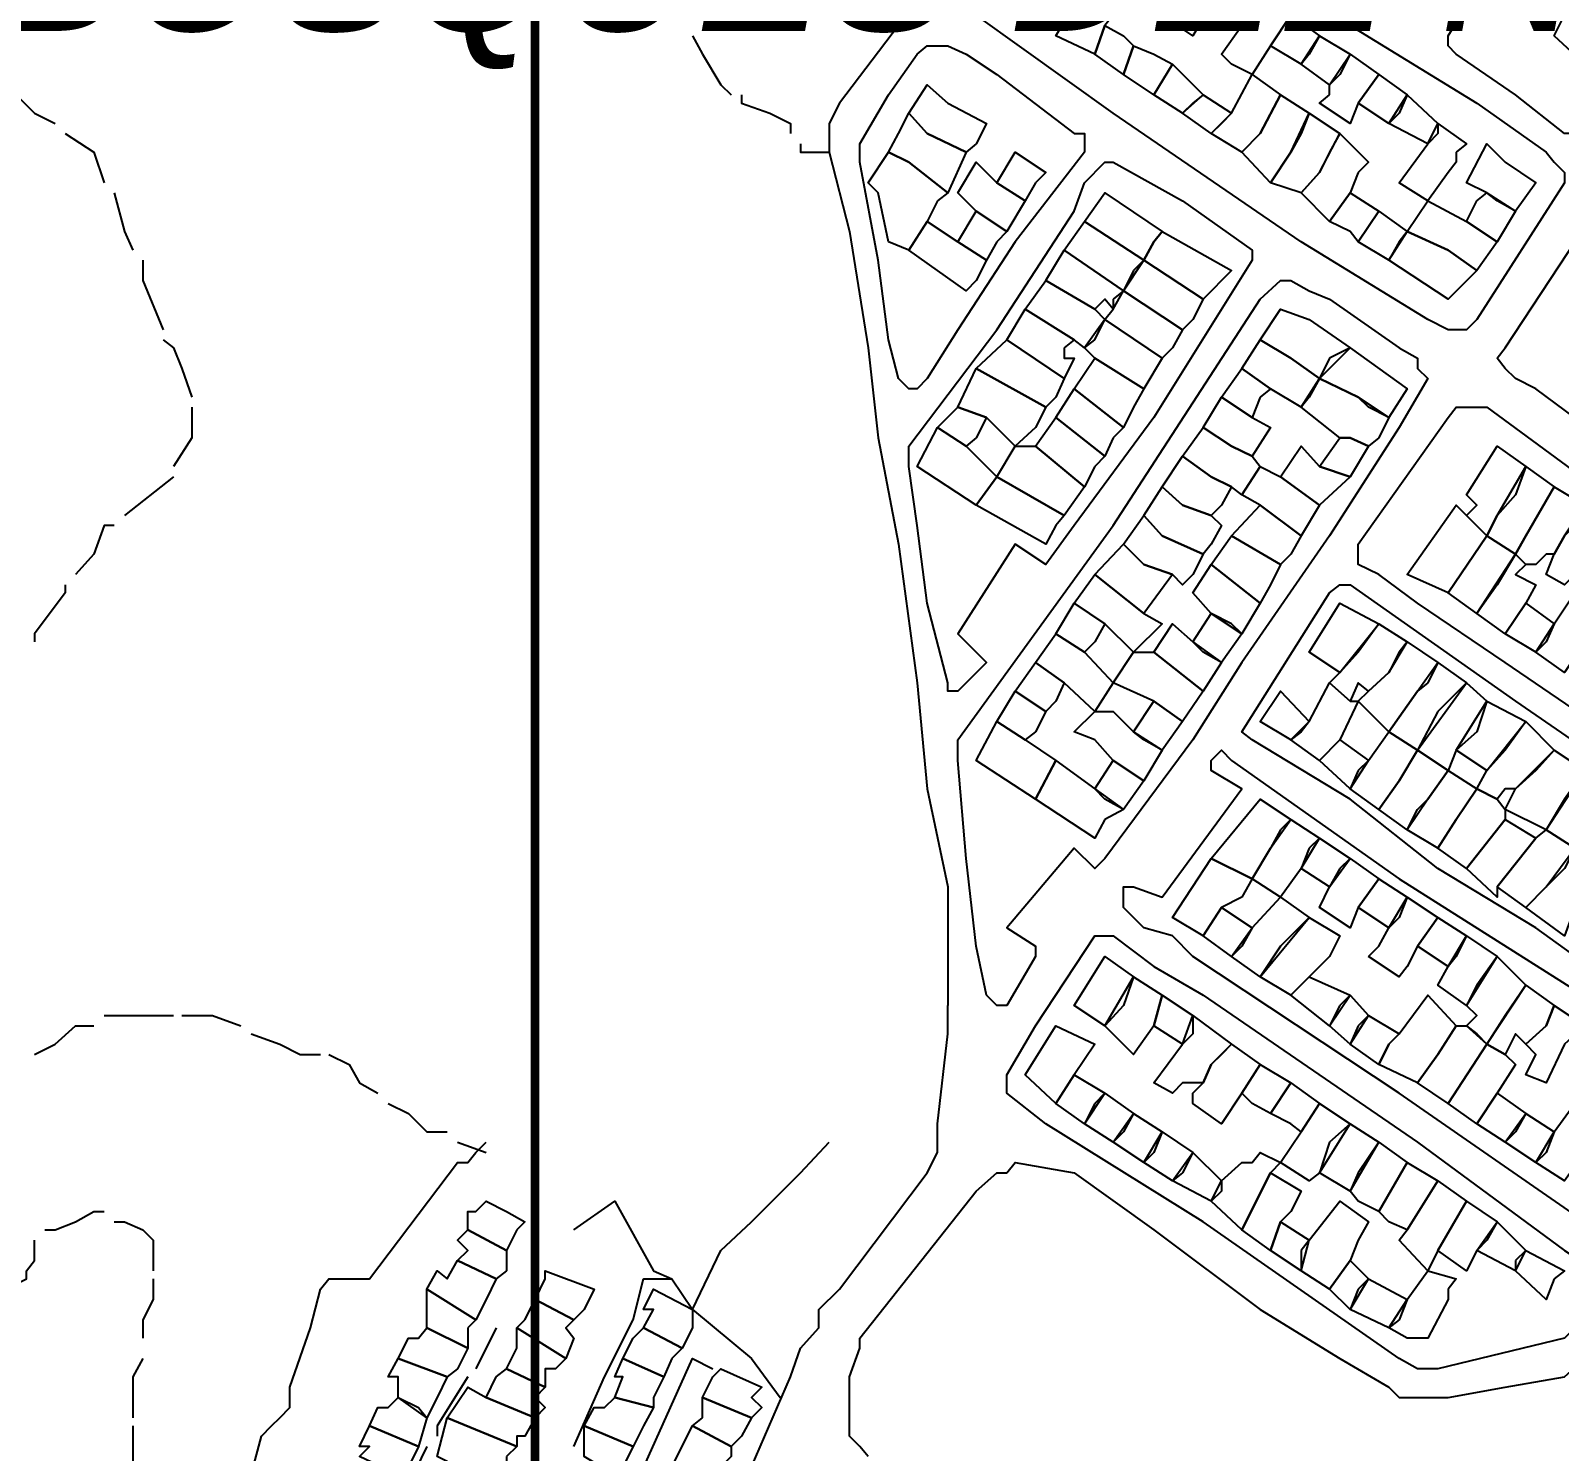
# Model space of a CAD drawing. Header units: millimetres. Extents: x -3588 to 75209, y -3737 to 38254.
# Drawn here: x 27697.9 to 27909.2, y 18302.5 to 18498.9 of the extents above; entities that cross this region are included whole.
import ezdxf

# ---------------------------------------------------------------- set-up
doc = ezdxf.new("R2010")
doc.units = ezdxf.units.MM
doc.layers.add('P', color=253, linetype='Continuous')
doc.layers.add('T', color=7, linetype='Continuous')

msp = doc.modelspace()

# ---------------------------------------------------------------- linework, layer by layer
at = {"layer": 'P', "const_width": 1.2}
msp.add_lwpolyline([(27767.607, 12020.295), (27767.607, 21346.523)], dxfattribs=at)
at = {"layer": 'P'}
for points in [[(27763.654, 18538.879), (27765.062, 18537.471), (27774.376, 18530.701), (27771.832, 18526.749), (27809.665, 18501.063), (27815.026, 18503.591), (27816.434, 18503.591), (27817.842, 18502.471), (27817.842, 18499.654), (27809.665, 18488.916), (27808.256, 18486.099), (27808.256, 18482.146), (27811.073, 18471.136), (27813.618, 18455.052), (27815.026, 18442.617), (27817.842, 18427.942), (27820.387, 18408.753), (27821.795, 18394.078), (27824.628, 18380.523), (27824.628, 18368.104), (27824.628, 18364.151)], [(27903.094, 18490.052), (27894.916, 18495.701), (27893.78, 18496.822), (27893.78, 18498.23), (27903.094, 18513.193), (27912.697, 18526.749), (27919.466, 18536.351), (27920.89, 18538.879), (27922.299, 18540.304), (27942.623, 18526.749), (27942.623, 18525.34), (27933.021, 18511.785), (27923.419, 18495.701), (27915.241, 18484.691), (27914.105, 18484.691), (27912.697, 18484.691), (27909.88, 18484.691), (27903.094, 18490.052)], [(27831.398, 18510.377), (27835.351, 18516.026), (27840.712, 18523.916), (27842.12, 18525.34), (27843.544, 18525.34), (27859.916, 18513.193), (27880.241, 18499.654), (27897.733, 18488.916), (27907.335, 18482.146), (27908.456, 18480.738), (27909.88, 18479.33), (27909.88, 18477.905), (27897.733, 18459.005), (27896.325, 18457.581), (27893.78, 18457.581), (27890.963, 18459.005), (27873.455, 18469.727), (27847.481, 18487.507), (27828.581, 18501.063), (27828.581, 18502.471), (27827.157, 18505.016), (27828.581, 18506.424), (27831.398, 18510.377)], [(27862.445, 18505.016), (27861.037, 18502.471), (27858.492, 18498.23), (27854.267, 18501.063), (27855.675, 18502.471), (27857.084, 18505.016), (27859.916, 18509.241), (27863.869, 18506.424), (27862.445, 18505.016)], [(27847.481, 18501.063), (27846.361, 18499.654), (27844.953, 18495.701), (27839.592, 18498.23), (27842.12, 18502.471), (27844.953, 18505.016), (27848.906, 18502.471), (27847.481, 18501.063)], [(27863.869, 18494.277), (27862.445, 18495.701), (27865.278, 18499.654), (27867.806, 18503.591), (27872.047, 18501.063), (27869.23, 18496.822), (27866.686, 18492.869), (27863.869, 18494.277)], [(27874.592, 18495.701), (27873.455, 18494.277), (27869.23, 18496.822), (27872.047, 18501.063), (27876, 18498.23), (27874.592, 18495.701)], [(27909.88, 18501.063), (27911.288, 18502.471), (27915.241, 18499.654), (27919.466, 18496.822), (27916.649, 18492.869), (27912.697, 18494.277), (27908.456, 18498.23), (27909.88, 18501.063)], [(27848.906, 18498.23), (27850.314, 18496.822), (27848.906, 18492.869), (27844.953, 18495.701), (27846.361, 18499.654), (27848.906, 18498.23)], [(27789.34, 18498.23), (27790.748, 18495.701), (27793.293, 18491.46), (27794.701, 18490.052)], [(27827.157, 18495.701), (27831.398, 18492.869), (27842.12, 18484.691), (27843.544, 18484.691), (27843.544, 18482.146), (27833.942, 18469.727), (27826.036, 18457.581), (27821.795, 18450.811), (27820.387, 18449.403), (27819.267, 18449.403), (27817.842, 18450.811), (27816.434, 18456.172), (27815.026, 18467.183), (27812.481, 18480.738), (27812.481, 18482.146), (27812.481, 18483.266), (27816.434, 18490.052), (27820.387, 18495.701), (27821.795, 18496.822), (27824.628, 18496.822), (27827.157, 18495.701)], [(27853.131, 18495.701), (27855.675, 18494.277), (27853.131, 18490.052), (27848.906, 18492.869), (27850.314, 18496.822), (27853.131, 18495.701)], [(27878.817, 18492.869), (27877.408, 18491.46), (27873.455, 18494.277), (27876, 18498.23), (27880.241, 18495.701), (27878.817, 18492.869)], [(27858.492, 18488.916), (27857.084, 18487.507), (27853.131, 18490.052), (27855.675, 18494.277), (27859.916, 18490.052), (27858.492, 18488.916)], [(27877.408, 18490.052), (27877.408, 18491.46), (27880.241, 18495.701), (27884.194, 18492.869), (27881.361, 18488.916), (27880.241, 18486.099), (27876, 18488.916), (27877.408, 18490.052)], [(27867.806, 18484.691), (27865.278, 18482.146), (27861.037, 18484.691), (27863.869, 18487.507), (27866.686, 18492.869), (27870.639, 18490.052), (27867.806, 18484.691)], [(27887.011, 18487.507), (27885.602, 18486.099), (27881.361, 18488.916), (27884.194, 18492.869), (27888.131, 18490.052), (27887.011, 18487.507)], [(27694.486, 18491.46), (27695.894, 18490.052), (27698.439, 18487.507), (27701.271, 18486.099)], [(27796.109, 18490.052), (27796.109, 18488.916), (27800.062, 18487.507), (27802.895, 18486.099), (27802.895, 18484.691)], [(27828.581, 18483.266), (27827.157, 18482.146), (27821.795, 18484.691), (27819.267, 18487.507), (27821.795, 18491.46), (27824.628, 18488.916), (27829.989, 18486.099), (27828.581, 18483.266)], [(27862.445, 18486.099), (27861.037, 18484.691), (27857.084, 18487.507), (27859.916, 18490.052), (27863.869, 18487.507), (27862.445, 18486.099)], [(27873.455, 18484.691), (27872.047, 18482.146), (27869.23, 18477.905), (27865.278, 18482.146), (27867.806, 18484.691), (27870.639, 18490.052), (27874.592, 18487.507), (27873.455, 18484.691)], [(27892.372, 18484.691), (27890.963, 18483.266), (27885.602, 18486.099), (27888.131, 18490.052), (27892.372, 18486.099), (27892.372, 18484.691)], [(27817.842, 18484.691), (27819.267, 18487.507), (27821.795, 18484.691), (27827.157, 18482.146), (27824.628, 18476.497), (27819.267, 18480.738), (27816.434, 18482.146), (27817.842, 18484.691)], [(27877.408, 18482.146), (27876, 18479.33), (27873.455, 18476.497), (27869.23, 18477.905), (27872.047, 18482.146), (27874.592, 18487.507), (27878.817, 18484.691), (27877.408, 18482.146)], [(27894.916, 18482.146), (27894.916, 18480.738), (27893.78, 18479.33), (27890.963, 18475.377), (27887.011, 18477.905), (27890.963, 18483.266), (27892.372, 18486.099), (27896.325, 18483.266), (27894.916, 18482.146)], [(27702.68, 18484.691), (27706.633, 18482.146), (27708.041, 18477.905)], [(27881.361, 18479.33), (27880.241, 18476.497), (27877.408, 18472.544), (27873.455, 18476.497), (27876, 18479.33), (27878.817, 18484.691), (27882.77, 18480.738), (27881.361, 18479.33)], [(27804.303, 18483.266), (27804.303, 18482.146), (27805.712, 18482.146), (27808.256, 18482.146)], [(27823.22, 18475.377), (27821.795, 18472.544), (27819.267, 18468.591), (27816.434, 18469.727), (27815.026, 18476.497), (27813.618, 18477.905), (27816.434, 18482.146), (27819.267, 18480.738), (27824.628, 18476.497), (27823.22, 18475.377)], [(27836.759, 18477.905), (27835.351, 18475.377), (27831.398, 18477.905), (27833.942, 18482.146), (27838.167, 18479.33), (27836.759, 18477.905)], [(27900.566, 18475.377), (27899.141, 18476.497), (27896.325, 18477.905), (27899.141, 18483.266), (27901.686, 18480.738), (27905.927, 18477.905), (27903.094, 18473.952), (27900.566, 18475.377)], [(27843.544, 18477.905), (27846.361, 18480.738), (27847.481, 18480.738), (27857.084, 18475.377), (27866.686, 18468.591), (27866.686, 18467.183), (27853.131, 18445.45), (27842.12, 18430.486), (27838.167, 18425.125), (27833.942, 18427.942), (27826.036, 18415.523), (27829.989, 18411.57), (27826.036, 18407.617), (27824.628, 18407.617), (27824.628, 18408.753), (27821.795, 18419.764), (27820.387, 18430.486), (27819.267, 18438.68), (27819.267, 18440.088), (27819.267, 18441.497), (27831.398, 18457.581), (27842.12, 18473.952), (27843.544, 18477.905)], [(27831.398, 18477.905), (27835.351, 18475.377), (27832.806, 18471.136), (27828.581, 18473.952), (27826.036, 18476.497), (27828.581, 18480.738), (27831.398, 18477.905)], [(27709.449, 18476.497), (27710.858, 18471.136), (27711.994, 18468.591)], [(27853.131, 18469.727), (27851.722, 18467.183), (27843.544, 18472.544), (27846.361, 18476.497), (27854.267, 18471.136), (27853.131, 18469.727)], [(27880.241, 18471.136), (27877.408, 18472.544), (27880.241, 18476.497), (27884.194, 18473.952), (27881.361, 18469.727), (27880.241, 18471.136)], [(27896.325, 18472.544), (27900.566, 18469.727), (27897.733, 18465.774), (27893.78, 18468.591), (27888.131, 18471.136), (27890.963, 18475.377), (27896.325, 18472.544)], [(27897.733, 18475.377), (27899.141, 18476.497), (27903.094, 18473.952), (27900.566, 18469.727), (27896.325, 18472.544), (27897.733, 18475.377)], [(27831.398, 18469.727), (27829.989, 18467.183), (27826.036, 18469.727), (27828.581, 18473.952), (27832.806, 18471.136), (27831.398, 18469.727)], [(27887.011, 18469.727), (27885.602, 18467.183), (27881.361, 18469.727), (27884.194, 18473.952), (27888.131, 18471.136), (27887.011, 18469.727)], [(27828.581, 18464.366), (27827.157, 18462.942), (27823.22, 18465.774), (27819.267, 18468.591), (27821.795, 18472.544), (27826.036, 18469.727), (27829.989, 18467.183), (27828.581, 18464.366)], [(27850.314, 18465.774), (27848.906, 18462.942), (27840.712, 18468.591), (27843.544, 18472.544), (27851.722, 18467.183), (27850.314, 18465.774)], [(27853.131, 18469.727), (27854.267, 18471.136), (27863.869, 18465.774), (27859.916, 18461.822), (27851.722, 18467.183), (27853.131, 18469.727)], [(27893.78, 18468.591), (27897.733, 18465.774), (27893.78, 18461.822), (27885.602, 18467.183), (27888.131, 18471.136), (27893.78, 18468.591)], [(27713.402, 18467.183), (27713.402, 18464.366), (27716.219, 18457.581)], [(27847.481, 18461.822), (27847.481, 18460.413), (27846.361, 18461.822), (27844.953, 18460.413), (27838.167, 18464.366), (27840.712, 18468.591), (27848.906, 18462.942), (27847.481, 18461.822)], [(27858.492, 18459.005), (27857.084, 18457.581), (27848.906, 18462.942), (27851.722, 18467.183), (27859.916, 18461.822), (27858.492, 18459.005)], [(27874.592, 18462.942), (27877.408, 18461.822), (27887.011, 18455.052), (27889.555, 18453.628), (27889.555, 18452.219), (27890.963, 18450.811), (27887.011, 18444.041), (27877.408, 18429.078), (27865.278, 18411.57), (27858.492, 18400.847), (27846.361, 18384.476), (27844.953, 18383.067), (27842.12, 18385.884), (27832.806, 18374.873), (27836.759, 18372.329), (27836.759, 18370.92), (27832.806, 18364.151), (27831.398, 18364.151), (27829.989, 18365.559), (27828.581, 18372.329), (27827.157, 18384.476), (27826.036, 18398.031), (27826.036, 18399.439), (27826.036, 18400.847), (27847.481, 18430.486), (27867.806, 18461.822), (27870.639, 18464.366), (27872.047, 18464.366), (27874.592, 18462.942)], [(27844.953, 18460.413), (27846.361, 18459.005), (27843.544, 18455.052), (27842.12, 18456.172), (27835.351, 18460.413), (27838.167, 18464.366), (27844.953, 18460.413)], [(27855.675, 18455.052), (27854.267, 18453.628), (27846.361, 18459.005), (27847.481, 18460.413), (27848.906, 18462.942), (27857.084, 18457.581), (27855.675, 18455.052)], [(27840.712, 18455.052), (27840.712, 18453.628), (27842.12, 18453.628), (27840.712, 18450.811), (27832.806, 18456.172), (27835.351, 18460.413), (27842.12, 18456.172), (27840.712, 18455.052)], [(27877.408, 18453.628), (27876, 18450.811), (27872.047, 18453.628), (27867.806, 18456.172), (27870.639, 18460.413), (27874.592, 18459.005), (27880.241, 18455.052), (27877.408, 18453.628)], [(27844.953, 18456.172), (27846.361, 18459.005), (27854.267, 18453.628), (27851.722, 18449.403), (27844.953, 18453.628), (27843.544, 18455.052), (27844.953, 18456.172)], [(27716.219, 18456.172), (27717.643, 18455.052), (27718.764, 18452.219), (27720.172, 18448.266)], [(27839.592, 18448.266), (27838.167, 18446.858), (27828.581, 18452.219), (27832.806, 18456.172), (27840.712, 18450.811), (27839.592, 18448.266)], [(27874.592, 18448.266), (27873.455, 18446.858), (27869.23, 18449.403), (27865.278, 18452.219), (27867.806, 18456.172), (27872.047, 18453.628), (27876, 18450.811), (27874.592, 18448.266)], [(27882.77, 18446.858), (27881.361, 18448.266), (27876, 18450.811), (27880.241, 18455.052), (27888.131, 18449.403), (27885.602, 18445.45), (27882.77, 18446.858)], [(27836.759, 18444.041), (27833.942, 18441.497), (27829.989, 18445.45), (27826.036, 18446.858), (27828.581, 18452.219), (27838.167, 18446.858), (27836.759, 18444.041)], [(27850.314, 18446.858), (27848.906, 18444.041), (27842.12, 18449.403), (27844.953, 18453.628), (27851.722, 18449.403), (27850.314, 18446.858)], [(27867.806, 18448.266), (27866.686, 18445.45), (27862.445, 18448.266), (27865.278, 18452.219), (27869.23, 18449.403), (27867.806, 18448.266)], [(27884.194, 18442.617), (27882.77, 18441.497), (27880.241, 18442.617), (27878.817, 18442.617), (27873.455, 18446.858), (27876, 18450.811), (27881.361, 18448.266), (27885.602, 18445.45), (27884.194, 18442.617)], [(27847.481, 18442.617), (27846.361, 18440.088), (27839.592, 18445.45), (27842.12, 18449.403), (27848.906, 18444.041), (27847.481, 18442.617)], [(27866.686, 18445.45), (27869.23, 18444.041), (27866.686, 18440.088), (27863.869, 18441.497), (27859.916, 18444.041), (27862.445, 18448.266), (27866.686, 18445.45)], [(27720.172, 18446.858), (27720.172, 18442.617), (27717.643, 18438.68)], [(27828.581, 18442.617), (27827.157, 18441.497), (27823.22, 18444.041), (27826.036, 18446.858), (27829.989, 18445.45), (27828.581, 18442.617)], [(27827.157, 18441.497), (27831.398, 18437.256), (27828.581, 18433.303), (27820.387, 18438.68), (27823.22, 18444.041), (27827.157, 18441.497)], [(27844.953, 18438.68), (27843.544, 18435.847), (27836.759, 18441.497), (27839.592, 18445.45), (27846.361, 18440.088), (27844.953, 18438.68)], [(27866.686, 18440.088), (27867.806, 18438.68), (27865.278, 18434.727), (27863.869, 18435.847), (27861.037, 18437.256), (27857.084, 18440.088), (27859.916, 18444.041), (27863.869, 18441.497), (27866.686, 18440.088)], [(27836.759, 18441.497), (27843.544, 18435.847), (27840.712, 18431.895), (27831.398, 18437.256), (27833.942, 18441.497), (27836.759, 18441.497)], [(27876, 18438.68), (27880.241, 18437.256), (27876, 18433.303), (27870.639, 18437.256), (27873.455, 18441.497), (27876, 18438.68)], [(27880.241, 18442.617), (27882.77, 18441.497), (27880.241, 18437.256), (27876, 18438.68), (27878.817, 18442.617), (27880.241, 18442.617)], [(27903.094, 18434.727), (27900.566, 18431.895), (27899.141, 18429.078), (27896.325, 18431.895), (27897.733, 18433.303), (27896.325, 18434.727), (27900.566, 18441.497), (27904.519, 18438.68), (27903.094, 18434.727)], [(27862.445, 18433.303), (27861.037, 18431.895), (27857.084, 18433.303), (27854.267, 18435.847), (27857.084, 18440.088), (27861.037, 18437.256), (27863.869, 18435.847), (27862.445, 18433.303)], [(27717.643, 18437.256), (27710.858, 18431.895)], [(27839.592, 18430.486), (27838.167, 18427.942), (27828.581, 18433.303), (27831.398, 18437.256), (27840.712, 18431.895), (27839.592, 18430.486)], [(27870.639, 18437.256), (27876, 18433.303), (27873.455, 18429.078), (27867.806, 18433.303), (27865.278, 18434.727), (27867.806, 18438.68), (27870.639, 18437.256)], [(27904.519, 18429.078), (27903.094, 18426.533), (27899.141, 18429.078), (27900.566, 18431.895), (27904.519, 18438.68), (27908.456, 18435.847), (27904.519, 18429.078)], [(27861.037, 18427.942), (27859.916, 18426.533), (27854.267, 18429.078), (27851.722, 18431.895), (27854.267, 18435.847), (27857.084, 18433.303), (27861.037, 18431.895), (27862.445, 18430.486), (27861.037, 18427.942)], [(27911.288, 18430.486), (27909.88, 18429.078), (27908.456, 18426.533), (27907.335, 18426.533), (27905.927, 18425.125), (27904.519, 18425.125), (27903.094, 18426.533), (27904.519, 18429.078), (27908.456, 18435.847), (27912.697, 18433.303), (27911.288, 18430.486)], [(27872.047, 18426.533), (27870.639, 18425.125), (27863.869, 18429.078), (27867.806, 18433.303), (27873.455, 18429.078), (27872.047, 18426.533)], [(27896.325, 18431.895), (27899.141, 18429.078), (27893.78, 18421.172), (27888.131, 18423.717), (27894.916, 18433.303), (27896.325, 18431.895)], [(27915.241, 18427.942), (27914.105, 18425.125), (27912.697, 18422.292), (27911.288, 18423.717), (27909.88, 18422.292), (27907.335, 18423.717), (27908.456, 18426.533), (27909.88, 18429.078), (27912.697, 18433.303), (27916.649, 18429.078), (27915.241, 18427.942)], [(27858.492, 18423.717), (27857.084, 18422.292), (27855.675, 18423.717), (27851.722, 18425.125), (27848.906, 18427.942), (27851.722, 18431.895), (27854.267, 18429.078), (27859.916, 18426.533), (27858.492, 18423.717)], [(27709.449, 18430.486), (27708.041, 18430.486), (27706.633, 18426.533), (27704.088, 18423.717)], [(27869.23, 18422.292), (27867.806, 18419.764), (27861.037, 18425.125), (27863.869, 18429.078), (27870.639, 18425.125), (27869.23, 18422.292)], [(27900.566, 18422.292), (27897.733, 18418.355), (27893.78, 18421.172), (27899.141, 18429.078), (27903.094, 18426.533), (27900.566, 18422.292)], [(27851.722, 18425.125), (27855.675, 18423.717), (27851.722, 18418.355), (27844.953, 18423.717), (27848.906, 18427.942), (27851.722, 18425.125)], [(27904.519, 18425.125), (27903.094, 18423.717), (27905.927, 18422.292), (27904.519, 18419.764), (27901.686, 18415.523), (27897.733, 18418.355), (27903.094, 18426.533), (27904.519, 18425.125)], [(27863.869, 18416.931), (27861.037, 18418.355), (27858.492, 18421.172), (27861.037, 18425.125), (27867.806, 18419.764), (27865.278, 18415.523), (27863.869, 18416.931)], [(27702.68, 18422.292), (27702.68, 18421.172), (27698.439, 18415.523), (27698.439, 18414.402)], [(27851.722, 18418.355), (27854.267, 18416.931), (27850.314, 18412.978), (27846.361, 18416.931), (27842.12, 18419.764), (27844.953, 18423.717), (27851.722, 18418.355)], [(27892.372, 18383.067), (27880.241, 18392.653), (27866.686, 18400.847), (27865.278, 18401.968), (27877.408, 18421.172), (27878.817, 18422.292), (27880.241, 18422.292), (27903.094, 18406.209), (27924.843, 18391.245), (27943.744, 18377.706), (27945.168, 18377.706), (27945.168, 18376.282), (27943.744, 18376.282), (27931.613, 18358.79), (27931.613, 18357.381), (27930.205, 18357.381), (27905.927, 18374.873), (27892.372, 18383.067)], [(27914.105, 18415.523), (27912.697, 18414.402), (27909.88, 18410.162), (27905.927, 18412.978), (27908.456, 18416.931), (27911.288, 18421.172), (27915.241, 18418.355), (27914.105, 18415.523)], [(27844.953, 18414.402), (27843.544, 18412.978), (27839.592, 18415.523), (27842.12, 18419.764), (27846.361, 18416.931), (27844.953, 18414.402)], [(27859.916, 18412.978), (27858.492, 18414.402), (27861.037, 18418.355), (27865.278, 18415.523), (27862.445, 18411.57), (27859.916, 18412.978)], [(27881.361, 18412.978), (27878.817, 18410.162), (27874.592, 18412.978), (27878.817, 18419.764), (27884.194, 18416.931), (27881.361, 18412.978)], [(27907.335, 18414.402), (27905.927, 18412.978), (27901.686, 18415.523), (27904.519, 18419.764), (27908.456, 18416.931), (27907.335, 18414.402)], [(27858.492, 18414.402), (27862.445, 18411.57), (27859.916, 18407.617), (27853.131, 18412.978), (27855.675, 18416.931), (27858.492, 18414.402)], [(27887.011, 18412.978), (27885.602, 18410.162), (27882.77, 18407.617), (27881.361, 18408.753), (27880.241, 18406.209), (27877.408, 18408.753), (27878.817, 18410.162), (27884.194, 18416.931), (27888.131, 18414.402), (27887.011, 18412.978)], [(27843.544, 18412.978), (27847.481, 18408.753), (27844.953, 18404.8), (27840.712, 18408.753), (27836.759, 18411.57), (27839.592, 18415.523), (27843.544, 18412.978)], [(27890.963, 18408.753), (27889.555, 18407.617), (27885.602, 18401.968), (27881.361, 18406.209), (27882.77, 18407.617), (27885.602, 18410.162), (27888.131, 18414.402), (27892.372, 18411.57), (27890.963, 18408.753)], [(27853.131, 18412.978), (27859.916, 18407.617), (27857.084, 18403.392), (27853.131, 18406.209), (27847.481, 18408.753), (27850.314, 18412.978), (27853.131, 18412.978)], [(27839.592, 18406.209), (27838.167, 18404.8), (27833.942, 18407.617), (27836.759, 18411.57), (27840.712, 18408.753), (27839.592, 18406.209)], [(27892.372, 18404.8), (27889.555, 18399.439), (27885.602, 18401.968), (27889.555, 18407.617), (27892.372, 18411.57), (27896.325, 18408.753), (27892.372, 18404.8)], [(27836.759, 18401.968), (27835.351, 18400.847), (27831.398, 18403.392), (27833.942, 18407.617), (27838.167, 18404.8), (27836.759, 18401.968)], [(27873.455, 18401.968), (27872.047, 18400.847), (27867.806, 18403.392), (27870.639, 18407.617), (27874.592, 18403.392), (27873.455, 18401.968)], [(27880.241, 18406.209), (27881.361, 18406.209), (27878.817, 18400.847), (27876, 18398.031), (27872.047, 18400.847), (27874.592, 18403.392), (27877.408, 18408.753), (27880.241, 18406.209)], [(27897.733, 18401.968), (27894.916, 18399.439), (27893.78, 18396.606), (27889.555, 18399.439), (27896.325, 18408.753), (27899.141, 18406.209), (27897.733, 18401.968)], [(27851.722, 18400.847), (27850.314, 18401.968), (27853.131, 18406.209), (27857.084, 18403.392), (27854.267, 18399.439), (27851.722, 18400.847)], [(27901.686, 18399.439), (27899.141, 18396.606), (27894.916, 18399.439), (27899.141, 18406.209), (27904.519, 18403.392), (27901.686, 18399.439)], [(27835.351, 18400.847), (27839.592, 18398.031), (27836.759, 18392.653), (27828.581, 18398.031), (27831.398, 18403.392), (27835.351, 18400.847)], [(27850.314, 18401.968), (27854.267, 18399.439), (27851.722, 18395.198), (27847.481, 18398.031), (27844.953, 18400.847), (27842.12, 18401.968), (27844.953, 18404.8), (27847.481, 18404.8), (27850.314, 18401.968)], [(27905.927, 18396.606), (27903.094, 18394.078), (27901.686, 18394.078), (27900.566, 18392.653), (27897.733, 18394.078), (27899.141, 18396.606), (27904.519, 18403.392), (27908.456, 18399.439), (27905.927, 18396.606)], [(27887.011, 18395.198), (27884.194, 18391.245), (27880.241, 18394.078), (27882.77, 18398.031), (27885.602, 18401.968), (27889.555, 18399.439), (27887.011, 18395.198)], [(27855.675, 18373.753), (27851.722, 18374.873), (27850.314, 18376.282), (27848.906, 18377.706), (27848.906, 18380.523), (27850.314, 18380.523), (27854.267, 18379.114), (27865.278, 18394.078), (27861.037, 18396.606), (27861.037, 18398.031), (27862.445, 18399.439), (27863.869, 18398.031), (27887.011, 18381.643), (27920.89, 18360.198), (27927.66, 18354.549), (27928.78, 18353.428), (27914.105, 18334.224), (27912.697, 18334.224), (27887.011, 18352.004), (27858.492, 18370.92), (27855.675, 18373.753)], [(27881.361, 18396.606), (27880.241, 18394.078), (27876, 18398.031), (27878.817, 18400.847), (27882.77, 18398.031), (27881.361, 18396.606)], [(27890.963, 18392.653), (27888.131, 18388.428), (27884.194, 18391.245), (27887.011, 18395.198), (27889.555, 18399.439), (27893.78, 18396.606), (27890.963, 18392.653)], [(27909.88, 18392.653), (27907.335, 18388.428), (27901.686, 18391.245), (27903.094, 18394.078), (27908.456, 18399.439), (27912.697, 18396.606), (27909.88, 18392.653)], [(27846.361, 18389.837), (27844.953, 18387.292), (27836.759, 18392.653), (27839.592, 18398.031), (27844.953, 18394.078), (27848.906, 18391.245), (27846.361, 18389.837)], [(27846.361, 18392.653), (27844.953, 18394.078), (27847.481, 18398.031), (27851.722, 18395.198), (27848.906, 18391.245), (27846.361, 18392.653)], [(27889.555, 18391.245), (27890.963, 18392.653), (27893.78, 18396.606), (27897.733, 18394.078), (27894.916, 18389.837), (27892.372, 18385.884), (27888.131, 18388.428), (27889.555, 18391.245)], [(27915.241, 18392.653), (27914.105, 18389.837), (27911.288, 18385.884), (27907.335, 18388.428), (27912.697, 18396.606), (27916.649, 18394.078), (27915.241, 18392.653)], [(27900.566, 18392.653), (27901.686, 18391.245), (27901.686, 18389.837), (27896.325, 18383.067), (27892.372, 18385.884), (27894.916, 18389.837), (27897.733, 18394.078), (27900.566, 18392.653)], [(27870.639, 18388.428), (27869.23, 18385.884), (27866.686, 18381.643), (27861.037, 18384.476), (27867.806, 18392.653), (27872.047, 18389.837), (27870.639, 18388.428)], [(27874.592, 18385.884), (27873.455, 18383.067), (27870.639, 18379.114), (27866.686, 18381.643), (27869.23, 18385.884), (27872.047, 18389.837), (27876, 18387.292), (27874.592, 18385.884)], [(27900.566, 18380.523), (27900.566, 18379.114), (27896.325, 18383.067), (27901.686, 18389.837), (27905.927, 18387.292), (27900.566, 18380.523)], [(27878.817, 18383.067), (27877.408, 18380.523), (27873.455, 18383.067), (27876, 18387.292), (27880.241, 18384.476), (27878.817, 18383.067)], [(27909.88, 18383.067), (27907.335, 18380.523), (27904.519, 18377.706), (27900.566, 18380.523), (27905.927, 18387.292), (27907.335, 18388.428), (27911.288, 18385.884), (27909.88, 18383.067)], [(27865.278, 18379.114), (27862.445, 18377.706), (27859.916, 18373.753), (27855.675, 18376.282), (27861.037, 18384.476), (27866.686, 18381.643), (27865.278, 18379.114)], [(27881.361, 18377.706), (27880.241, 18374.873), (27876, 18377.706), (27877.408, 18380.523), (27880.241, 18384.476), (27884.194, 18381.643), (27881.361, 18377.706)], [(27914.105, 18380.523), (27911.288, 18377.706), (27909.88, 18373.753), (27904.519, 18377.706), (27907.335, 18380.523), (27911.288, 18385.884), (27915.241, 18383.067), (27914.105, 18380.523)], [(27887.011, 18376.282), (27885.602, 18374.873), (27881.361, 18377.706), (27884.194, 18381.643), (27888.131, 18379.114), (27887.011, 18376.282)], [(27870.639, 18372.329), (27867.806, 18368.104), (27863.869, 18370.92), (27866.686, 18374.873), (27870.639, 18379.114), (27874.592, 18376.282), (27870.639, 18372.329)], [(27882.77, 18370.92), (27884.194, 18372.329), (27885.602, 18374.873), (27888.131, 18379.114), (27892.372, 18376.282), (27889.555, 18372.329), (27888.131, 18369.512), (27887.011, 18368.104), (27882.77, 18370.92)], [(27865.278, 18372.329), (27863.869, 18370.92), (27859.916, 18373.753), (27862.445, 18377.706), (27866.686, 18374.873), (27865.278, 18372.329)], [(27877.408, 18370.92), (27874.592, 18368.104), (27872.047, 18365.559), (27867.806, 18368.104), (27874.592, 18376.282), (27878.817, 18373.753), (27877.408, 18370.92)], [(27894.916, 18370.92), (27893.78, 18369.512), (27889.555, 18372.329), (27892.372, 18376.282), (27896.325, 18373.753), (27894.916, 18370.92)], [(27853.131, 18369.512), (27859.916, 18365.559), (27889.555, 18345.234), (27909.88, 18330.271), (27914.105, 18327.454), (27914.105, 18326.318), (27914.105, 18324.91), (27911.288, 18319.548), (27909.88, 18318.14), (27892.372, 18313.899), (27889.555, 18313.899), (27887.011, 18315.308), (27859.916, 18334.224), (27838.167, 18347.779), (27832.806, 18352.004), (27832.806, 18353.428), (27832.806, 18354.549), (27836.759, 18361.318), (27844.953, 18373.753), (27846.361, 18373.753), (27847.481, 18373.753), (27853.131, 18369.512)], [(27897.733, 18366.967), (27896.325, 18364.151), (27892.372, 18366.967), (27893.78, 18369.512), (27896.325, 18373.753), (27900.566, 18370.92), (27897.733, 18366.967)], [(27848.906, 18364.151), (27846.361, 18361.318), (27842.12, 18364.151), (27846.361, 18370.92), (27850.314, 18368.104), (27848.906, 18364.151)], [(27901.686, 18362.743), (27899.141, 18358.79), (27896.325, 18361.318), (27897.733, 18362.743), (27896.325, 18364.151), (27900.566, 18370.92), (27904.519, 18366.967), (27901.686, 18362.743)], [(27853.131, 18361.318), (27850.314, 18357.381), (27846.361, 18361.318), (27850.314, 18368.104), (27854.267, 18365.559), (27853.131, 18361.318)], [(27878.817, 18364.151), (27877.408, 18361.318), (27872.047, 18365.559), (27874.592, 18368.104), (27880.241, 18365.559), (27878.817, 18364.151)], [(27858.492, 18360.198), (27857.084, 18358.79), (27853.131, 18361.318), (27854.267, 18365.559), (27858.492, 18362.743), (27858.492, 18360.198)], [(27881.361, 18361.318), (27880.241, 18358.79), (27877.408, 18361.318), (27880.241, 18365.559), (27882.77, 18362.743), (27881.361, 18361.318)], [(27885.602, 18358.79), (27887.011, 18360.198), (27890.963, 18365.559), (27894.916, 18361.318), (27892.372, 18357.381), (27889.555, 18353.428), (27884.194, 18355.957), (27885.602, 18358.79)], [(27907.335, 18361.318), (27904.519, 18358.79), (27903.094, 18360.198), (27901.686, 18357.381), (27899.141, 18358.79), (27904.519, 18366.967), (27908.456, 18364.151), (27907.335, 18361.318)], [(27823.22, 18347.779), (27824.628, 18360.198), (27824.628, 18364.151)], [(27907.335, 18361.318), (27908.456, 18364.151), (27912.697, 18361.318), (27909.88, 18358.79), (27907.335, 18353.428), (27904.519, 18354.549), (27905.927, 18357.381), (27904.519, 18358.79), (27907.335, 18361.318)], [(27698.439, 18357.381), (27701.271, 18358.79), (27704.088, 18361.318), (27705.208, 18361.318), (27706.633, 18361.318)], [(27708.041, 18362.743), (27709.449, 18362.743), (27716.219, 18362.743), (27717.643, 18362.743)], [(27718.764, 18362.743), (27720.172, 18362.743), (27723.004, 18362.743), (27726.957, 18361.318)], [(27842.12, 18354.549), (27839.592, 18350.596), (27835.351, 18354.549), (27839.592, 18361.318), (27844.953, 18358.79), (27842.12, 18354.549)], [(27862.445, 18357.381), (27861.037, 18355.957), (27859.916, 18353.428), (27857.084, 18353.428), (27855.675, 18352.004), (27853.131, 18353.428), (27857.084, 18358.79), (27858.492, 18362.743), (27863.869, 18358.79), (27862.445, 18357.381)], [(27885.602, 18358.79), (27884.194, 18355.957), (27880.241, 18358.79), (27882.77, 18362.743), (27887.011, 18360.198), (27885.602, 18358.79)], [(27897.733, 18360.198), (27899.141, 18358.79), (27893.78, 18350.596), (27889.555, 18353.428), (27892.372, 18357.381), (27894.916, 18361.318), (27896.325, 18361.318), (27897.733, 18360.198)], [(27728.366, 18360.198), (27732.319, 18358.79), (27735.135, 18357.381), (27737.968, 18357.381)], [(27739.088, 18357.381), (27741.921, 18355.957), (27743.329, 18353.428), (27745.858, 18352.004)], [(27858.492, 18352.004), (27859.916, 18353.428), (27861.037, 18355.957), (27863.869, 18358.79), (27867.806, 18355.957), (27865.278, 18352.004), (27862.445, 18347.779), (27858.492, 18350.596), (27858.492, 18352.004)], [(27900.566, 18352.004), (27897.733, 18347.779), (27893.78, 18350.596), (27899.141, 18358.79), (27901.686, 18357.381), (27903.094, 18355.957), (27900.566, 18352.004)], [(27866.686, 18350.596), (27865.278, 18352.004), (27867.806, 18355.957), (27872.047, 18353.428), (27869.23, 18349.187), (27866.686, 18350.596)], [(27832.806, 18340.993), (27833.942, 18342.418), (27842.12, 18340.993), (27853.131, 18333.104), (27867.806, 18322.093), (27878.817, 18315.308), (27885.602, 18311.355), (27887.011, 18309.946), (27889.555, 18309.946), (27893.78, 18309.946), (27901.686, 18311.355), (27909.88, 18312.779), (27912.697, 18315.308), (27919.466, 18324.91), (27939.791, 18353.428)], [(27844.953, 18350.596), (27843.544, 18347.779), (27839.592, 18350.596), (27842.12, 18354.549), (27846.361, 18352.004), (27844.953, 18350.596)], [(27872.047, 18347.779), (27869.23, 18349.187), (27872.047, 18353.428), (27876, 18350.596), (27873.455, 18346.643), (27872.047, 18347.779)], [(27747.282, 18350.596), (27750.099, 18349.187), (27752.643, 18346.643), (27755.46, 18346.643)], [(27848.906, 18346.643), (27847.481, 18345.234), (27843.544, 18347.779), (27846.361, 18352.004), (27850.314, 18349.187), (27848.906, 18346.643)], [(27877.408, 18345.234), (27876, 18340.993), (27874.592, 18339.873), (27870.639, 18342.418), (27873.455, 18346.643), (27876, 18350.596), (27880.241, 18347.779), (27877.408, 18345.234)], [(27903.094, 18346.643), (27901.686, 18345.234), (27897.733, 18347.779), (27900.566, 18352.004), (27904.519, 18349.187), (27903.094, 18346.643)], [(27912.697, 18343.826), (27909.88, 18339.873), (27905.927, 18342.418), (27908.456, 18346.643), (27911.288, 18350.596), (27915.241, 18347.779), (27912.697, 18343.826)], [(27853.131, 18343.826), (27851.722, 18342.418), (27847.481, 18345.234), (27850.314, 18349.187), (27854.267, 18346.643), (27853.131, 18343.826)], [(27907.335, 18343.826), (27905.927, 18342.418), (27901.686, 18345.234), (27904.519, 18349.187), (27908.456, 18346.643), (27907.335, 18343.826)], [(27809.665, 18324.91), (27821.795, 18340.993), (27823.22, 18343.826), (27823.22, 18347.779)], [(27857.084, 18340.993), (27855.675, 18339.873), (27851.722, 18342.418), (27854.267, 18346.643), (27858.492, 18343.826), (27857.084, 18340.993)], [(27881.361, 18340.993), (27880.241, 18338.465), (27876, 18340.993), (27880.241, 18347.779), (27884.194, 18345.234), (27881.361, 18340.993)], [(27705.208, 18240.794), (27709.449, 18243.611), (27711.994, 18250.38), (27711.994, 18255.758), (27711.994, 18257.166), (27714.811, 18262.527), (27718.764, 18273.25), (27724.413, 18288.213), (27728.366, 18297.815), (27728.366, 18299.224), (27729.774, 18304.585), (27731.182, 18305.993), (27732.319, 18307.13), (27733.727, 18308.538), (27733.727, 18309.946), (27733.727, 18311.355), (27736.544, 18319.548), (27737.968, 18324.91), (27739.088, 18326.318), (27744.738, 18326.318), (27756.868, 18342.418), (27758.293, 18342.418), (27759.413, 18343.826), (27760.821, 18345.234)], [(27756.868, 18345.234), (27760.821, 18343.826)], [(27789.34, 18322.093), (27793.293, 18330.271), (27797.518, 18334.224), (27804.303, 18340.993), (27808.256, 18345.234)], [(27881.361, 18337.057), (27880.241, 18338.465), (27884.194, 18345.234), (27888.131, 18342.418), (27884.194, 18335.632), (27881.361, 18337.057)], [(27862.445, 18338.465), (27861.037, 18337.057), (27855.675, 18339.873), (27858.492, 18343.826), (27862.445, 18339.873), (27862.445, 18338.465)], [(27869.23, 18340.993), (27865.278, 18333.104), (27861.037, 18337.057), (27862.445, 18339.873), (27865.278, 18342.418), (27866.686, 18342.418), (27867.806, 18343.826), (27870.639, 18342.418), (27869.23, 18340.993)], [(27885.602, 18334.224), (27884.194, 18335.632), (27888.131, 18342.418), (27892.372, 18339.873), (27888.131, 18333.104), (27885.602, 18334.224)], [(27812.481, 18316.732), (27812.481, 18318.14), (27828.581, 18338.465), (27831.398, 18340.993), (27832.806, 18340.993)], [(27872.047, 18335.632), (27870.639, 18334.224), (27869.23, 18330.271), (27865.278, 18333.104), (27869.23, 18340.993), (27873.455, 18338.465), (27872.047, 18335.632)], [(27892.372, 18330.271), (27890.963, 18327.454), (27887.011, 18331.679), (27888.131, 18333.104), (27892.372, 18339.873), (27896.325, 18337.057), (27892.372, 18330.271)], [(27765.062, 18333.104), (27763.654, 18330.271), (27758.293, 18333.104), (27758.293, 18335.632), (27759.413, 18335.632), (27760.821, 18337.057), (27763.654, 18335.632), (27766.183, 18334.224), (27765.062, 18333.104)], [(27772.968, 18333.104), (27778.617, 18337.057), (27783.979, 18327.454), (27786.507, 18326.318)], [(27881.361, 18331.679), (27880.241, 18328.863), (27877.408, 18324.91), (27873.455, 18327.454), (27874.592, 18331.679), (27878.817, 18337.057), (27882.77, 18334.224), (27881.361, 18331.679)], [(27899.141, 18331.679), (27897.733, 18330.271), (27896.325, 18327.454), (27892.372, 18330.271), (27896.325, 18337.057), (27900.566, 18334.224), (27899.141, 18331.679)], [(27699.847, 18333.104), (27701.271, 18333.104), (27704.088, 18334.224), (27706.633, 18335.632), (27708.041, 18335.632)], [(27709.449, 18334.224), (27710.858, 18334.224), (27713.402, 18333.104), (27714.811, 18331.679), (27714.811, 18330.271), (27714.811, 18328.863), (27714.811, 18327.454)], [(27873.455, 18330.271), (27873.455, 18327.454), (27869.23, 18330.271), (27870.639, 18334.224), (27874.592, 18331.679), (27873.455, 18330.271)], [(27903.094, 18328.863), (27903.094, 18327.454), (27897.733, 18330.271), (27900.566, 18334.224), (27904.519, 18330.271), (27903.094, 18328.863)], [(27694.486, 18323.501), (27694.486, 18324.91), (27697.319, 18326.318), (27697.319, 18327.454), (27698.439, 18328.863), (27698.439, 18330.271), (27698.439, 18331.679)], [(27763.654, 18327.454), (27762.246, 18326.318), (27756.868, 18328.863), (27758.293, 18330.271), (27756.868, 18331.679), (27758.293, 18333.104), (27763.654, 18330.271), (27763.654, 18327.454)], [(27908.456, 18326.318), (27907.335, 18323.501), (27903.094, 18327.454), (27904.519, 18330.271), (27909.88, 18327.454), (27908.456, 18326.318)], [(27760.821, 18323.501), (27759.413, 18320.669), (27752.643, 18324.91), (27754.052, 18327.454), (27755.46, 18326.318), (27756.868, 18328.863), (27762.246, 18326.318), (27760.821, 18323.501)], [(27769.015, 18326.318), (27769.015, 18327.454), (27775.785, 18324.91), (27774.376, 18322.093), (27772.968, 18320.669), (27767.607, 18323.501), (27769.015, 18326.318)], [(27881.361, 18324.91), (27880.241, 18322.093), (27877.408, 18324.91), (27880.241, 18328.863), (27882.77, 18326.318), (27881.361, 18324.91)], [(27893.78, 18324.91), (27893.78, 18323.501), (27890.963, 18318.14), (27888.131, 18318.14), (27885.602, 18319.548), (27888.131, 18323.501), (27890.963, 18327.454), (27894.916, 18326.318), (27893.78, 18324.91)], [(27714.811, 18326.318), (27714.811, 18323.501), (27713.402, 18320.669), (27713.402, 18318.14)], [(27772.968, 18303.177), (27777.193, 18312.779), (27781.146, 18320.669), (27782.57, 18326.318), (27786.507, 18326.318)], [(27786.507, 18326.318), (27789.34, 18322.093)], [(27887.011, 18320.669), (27885.602, 18319.548), (27880.241, 18322.093), (27882.77, 18326.318), (27888.131, 18323.501), (27887.011, 18320.669)], [(27758.293, 18319.548), (27758.293, 18316.732), (27752.643, 18319.548), (27752.643, 18322.093), (27752.643, 18324.91), (27759.413, 18320.669), (27758.293, 18319.548)], [(27763.654, 18231.48), (27778.617, 18262.527), (27797.518, 18300.344), (27802.895, 18312.779), (27804.303, 18316.732), (27806.832, 18319.548), (27806.832, 18322.093), (27809.665, 18324.91)], [(27766.183, 18320.669), (27767.607, 18323.501), (27772.968, 18320.669), (27771.832, 18319.548), (27772.968, 18318.14), (27771.832, 18315.308), (27765.062, 18319.548), (27766.183, 18320.669)], [(27789.34, 18319.548), (27787.932, 18316.732), (27782.57, 18319.548), (27783.979, 18322.093), (27782.57, 18322.093), (27783.979, 18324.91), (27789.34, 18322.093), (27789.34, 18319.548)], [(27789.34, 18322.093), (27797.518, 18315.308), (27801.471, 18309.946)], [(27756.868, 18313.899), (27755.46, 18312.779), (27748.69, 18315.308), (27750.099, 18318.14), (27751.507, 18318.14), (27752.643, 18319.548), (27758.293, 18316.732), (27756.868, 18313.899)], [(27762.246, 18319.548), (27759.413, 18313.899)], [(27765.062, 18316.732), (27765.062, 18319.548), (27771.832, 18315.308), (27770.423, 18313.899), (27769.015, 18313.899), (27769.015, 18311.355), (27763.654, 18313.899), (27765.062, 18316.732)], [(27786.507, 18315.308), (27785.387, 18312.779), (27779.738, 18315.308), (27781.146, 18318.14), (27782.57, 18319.548), (27787.932, 18316.732), (27786.507, 18315.308)], [(27813.618, 18301.768), (27812.481, 18303.177), (27811.073, 18304.585), (27811.073, 18312.779), (27812.481, 18316.732)], [(27713.402, 18315.308), (27711.994, 18312.779), (27711.994, 18311.355), (27711.994, 18308.538), (27711.994, 18307.13)], [(27754.052, 18309.946), (27752.643, 18307.13), (27748.69, 18309.946), (27748.69, 18312.779), (27747.282, 18312.779), (27748.69, 18315.308), (27755.46, 18312.779), (27754.052, 18309.946)], [(27777.193, 18288.213), (27789.34, 18315.308), (27792.157, 18313.899)], [(27783.979, 18309.946), (27783.979, 18308.538), (27778.617, 18309.946), (27779.738, 18312.779), (27778.617, 18312.779), (27779.738, 18315.308), (27785.387, 18312.779), (27783.979, 18309.946)], [(27758.293, 18312.779), (27754.052, 18305.993), (27754.052, 18304.585)], [(27762.246, 18312.779), (27763.654, 18313.899), (27769.015, 18311.355), (27767.607, 18309.946), (27769.015, 18308.538), (27767.607, 18307.13), (27760.821, 18309.946), (27762.246, 18312.779)], [(27792.157, 18312.779), (27793.293, 18313.899), (27798.942, 18311.355), (27797.518, 18309.946), (27798.942, 18308.538), (27797.518, 18307.13), (27790.748, 18309.946), (27792.157, 18312.779)], [(27760.821, 18309.946), (27767.607, 18307.13), (27766.183, 18304.585), (27765.062, 18304.585), (27765.062, 18303.177), (27755.46, 18307.13), (27758.293, 18311.355), (27760.821, 18309.946)], [(27751.507, 18308.538), (27752.643, 18307.13), (27751.507, 18303.177), (27744.738, 18305.993), (27745.858, 18308.538), (27747.282, 18308.538), (27748.69, 18309.946), (27751.507, 18308.538)], [(27782.57, 18305.993), (27781.146, 18303.177), (27774.376, 18305.993), (27775.785, 18308.538), (27777.193, 18308.538), (27778.617, 18309.946), (27783.979, 18308.538), (27782.57, 18305.993)], [(27790.748, 18307.13), (27790.748, 18309.946), (27797.518, 18307.13), (27796.109, 18304.585), (27794.701, 18303.177), (27789.34, 18305.993), (27790.748, 18307.13)], [(27763.654, 18301.768), (27763.654, 18300.344), (27763.654, 18297.815), (27756.868, 18300.344), (27754.052, 18301.768), (27755.46, 18307.13), (27765.062, 18303.177), (27763.654, 18301.768)], [(27711.994, 18305.993), (27711.994, 18303.177), (27711.994, 18300.344), (27710.858, 18297.815), (27710.858, 18296.407)], [(27750.099, 18300.344), (27748.69, 18299.224), (27743.329, 18301.768), (27744.738, 18303.177), (27743.329, 18303.177), (27744.738, 18305.993), (27751.507, 18303.177), (27750.099, 18300.344)], [(27779.738, 18300.344), (27778.617, 18299.224), (27774.376, 18301.768), (27774.376, 18303.177), (27774.376, 18304.585), (27774.376, 18305.993), (27781.146, 18303.177), (27779.738, 18300.344)], [(27794.701, 18301.768), (27793.293, 18300.344), (27794.701, 18300.344), (27793.293, 18297.815), (27786.507, 18300.344), (27789.34, 18305.993), (27794.701, 18303.177), (27794.701, 18301.768)], [(27752.643, 18303.177), (27748.69, 18294.983)]]:
    msp.add_lwpolyline(points, dxfattribs=at)
at = {"layer": 'P', "color": 254}
for points in [[(27922.299, 18437.256), (27905.927, 18449.403), (27903.094, 18450.811), (27901.686, 18452.219), (27900.566, 18453.628), (27901.686, 18455.052), (27914.105, 18473.952)], [(27923.419, 18396.606), (27919.466, 18399.439), (27901.686, 18411.57), (27889.555, 18419.764), (27884.194, 18423.717), (27881.361, 18425.125), (27881.361, 18426.533), (27881.361, 18427.942), (27893.78, 18445.45), (27894.916, 18446.858), (27897.733, 18446.858), (27899.141, 18446.858), (27914.105, 18435.847), (27934.43, 18422.292), (27957.299, 18406.209), (27960.116, 18403.392), (27961.54, 18403.392), (27961.54, 18401.968), (27947.985, 18381.643), (27946.576, 18381.643), (27945.168, 18381.643), (27936.974, 18387.292), (27926.252, 18395.198), (27923.419, 18396.606)]]:
    msp.add_lwpolyline(points, dxfattribs=at)

# ---------------------------------------------------------------- texts
at = {"layer": 'T', "color": 254, "insert": (27692.918, 18518.091), "char_height": 19.20446, "attachment_point": 1}
msp.add_mtext('{\\fArial|b0|i1|c0|p18;BOSQUES DEL NORTE}', dxfattribs=at)

doc.saveas('drawing.dxf')
